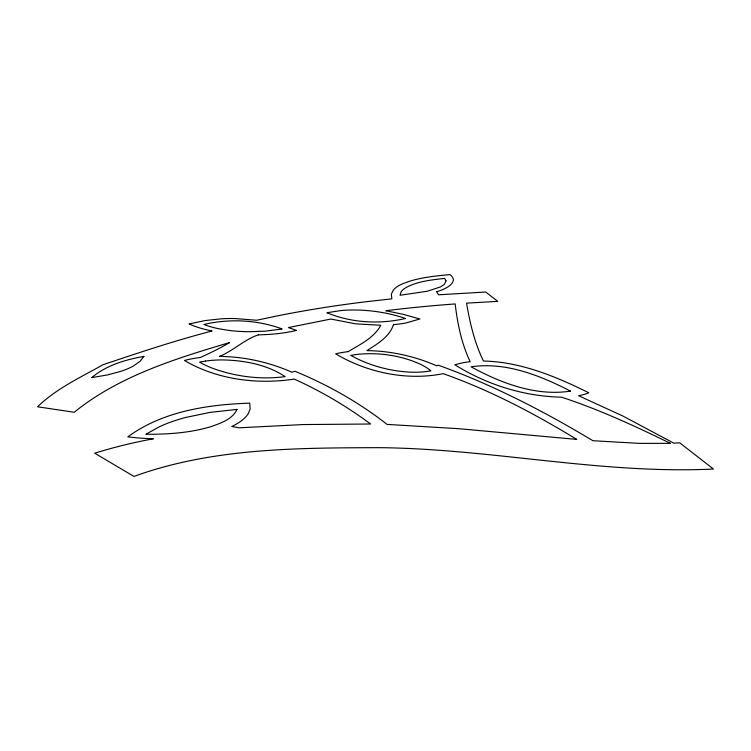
<?xml version="1.0" encoding="UTF-8"?>
<svg xmlns="http://www.w3.org/2000/svg" width="751" height="751" viewBox="0 0 751 751"><rect width="100%" height="100%" fill="white"/><g stroke="black" fill="none" stroke-linecap="round" stroke-linejoin="round"><path stroke-width="1.13" d="M348.098 351.656C359.964 344.493 373.96 337.988 380.795 325.267L355.655 323.841L330.844 319.044L288.412 327.567L296.42 330.384M229.459 342.606C175.152 358.753 118.93 376.11 74.189 412.261L37.55 406.789C56.381 388.492 80.61 377.406 103.131 364.667C139.142 352.632 175.246 340.485 212.082 331.003A76.893 23.441 0.8 0 1 189.158 323.972L205.023 320.574L221.695 318.79A57.789 18.775 0.4 0 1 234.594 318.527L256.701 320.245L273.824 316.612M258.297 334.862C244.357 339.508 233.27 350.839 219.47 356.396C244.328 356.678 269.14 362.104 291.848 372.224L295.03 371.276A758.501 328.121 -11.3 0 1 319.494 382.325C343.376 393.975 366.122 408.009 387.056 424.399L458.673 428.69L576.787 439.401C534.346 413.613 490.168 390.191 443.221 373.679C406.751 380.954 367.408 372.674 335.594 353.824A68.932 24.192 2.9 0 1 348.089 351.646M436.782 291.679C443.034 290.121 460.663 282.658 449.962 274.575C433.299 276.246 416.101 277.701 400.659 284.657A84.563 24.248 4 0 0 393.346 290.046L391.346 294.204L391.834 298.851L366.572 301.677A1454.321 690.244 21.6 0 0 273.815 316.603M296.485 330.412A68.914 21.131 0.8 0 1 258.297 334.833M436.829 291.688A72.312 20.211 4.3 0 0 438.697 294.786L485.766 292.036L497.763 301.367L466.568 303.141C469.901 322.996 474.576 342.841 483.456 361.024C520.687 361.841 555.928 376.476 588.812 392.782A53.865 18.249 5.7 0 1 578.561 395.721L622.757 415.97L673.844 443.184L679.693 442.79L713.45 469.037C601.363 474.454 490.628 448.619 378.664 447.662C296.664 447.925 212.007 448.018 133.96 476.425L94.701 453.2A338.41 174.326 0.7 0 1 153.204 438.809M153.166 438.8A120.31 44.074 -1 0 1 127.811 436.866C162.714 411.313 207.52 404.554 249.745 403.146L250.13 409.098L248.262 413.632A82.244 31.007 -1.1 0 1 231.768 426.502L239.09 427.807L303.141 424.559L370.581 424.015C346.84 406.375 321.221 391.271 294.27 379.095C257.236 384.69 217.039 379.668 184.455 360.48A61.995 22.098 0 0 1 200.348 357.467A401.287 109.148 -3.9 0 0 229.496 342.616M446.038 280.808L444.292 284.479L440.584 286.873L427.253 291.247L400.039 295.256L400.996 292.139A71.57 20.521 3.9 0 1 405.305 287.99C417.209 281.221 431.262 279.973 444.611 278.396L446.038 280.808M393.468 324.657C389.459 337.002 377.171 344.014 366.854 350.614C390.867 350.886 414.768 356.246 436.782 365.812L438.312 365.202C492.393 384.643 543.696 411.173 592.896 440.715L639.495 443.381L670.38 443.353C634.971 426.061 599.063 409.455 561.56 397.185C523.954 396.397 486.601 384.672 454.787 364.714L462.381 362.883A56.344 19.498 5 0 1 470.192 361.682C461.499 343.601 457.547 323.728 455.162 303.939A1669.36 780.317 24.7 0 0 385.845 310.726L402.855 314.247L419.922 318.968L406.338 322.874A57.433 17.207 2.5 0 1 393.468 324.657M236.987 409.426C232.481 419.34 220.907 423.048 211.435 426.502C190.247 432.951 167.895 434.388 145.863 434.266L159.081 426.906A129.623 54.692 0.5 0 1 185.6 417.472L210.111 412.374L236.987 409.426M143.901 356.406L140.071 361.344L133.406 366.009A70.19 23.243 -2.3 0 1 120.216 371.548L107.224 374.974L91.725 377.612C106.36 365.268 125.361 359.673 143.901 356.406M208.656 323.418L203.962 324.488A57.818 17.752 0.7 0 0 218.982 328.788L228.135 330.299A56.062 17.226 0.7 0 0 248.769 331.726L265.403 331.153L282.169 328.976C258.832 320.33 233.035 318.724 208.656 323.418M405.484 318.48C379.574 324.488 351.543 322.939 326.873 312.735L341.189 310.529A48.364 15.17 2.4 0 1 356.274 310.003C372.965 310.37 389.675 313.045 405.484 318.48M205.436 361.09L199.653 362.095A98.297 32.668 1.2 0 0 211.585 367.887C234.913 376.608 260.447 379.912 285.173 376.626C266.99 364.601 244.676 360.452 223.188 359.926A44.572 15.809 0.1 0 0 205.436 361.09M570.535 391.111C535.848 396.472 501.067 383.188 471.065 366.817C505.836 361.672 540.166 375.509 570.535 391.111M356.321 354.5L350.792 355.383C368.966 365.559 389.638 371.135 410.403 372.158A37.372 12.617 3.3 0 0 425.995 371.595L430.905 370.853A77.719 27.599 2.6 0 0 420.363 364.226C400.471 355.185 377.988 352.078 356.321 354.5"/></g></svg>
